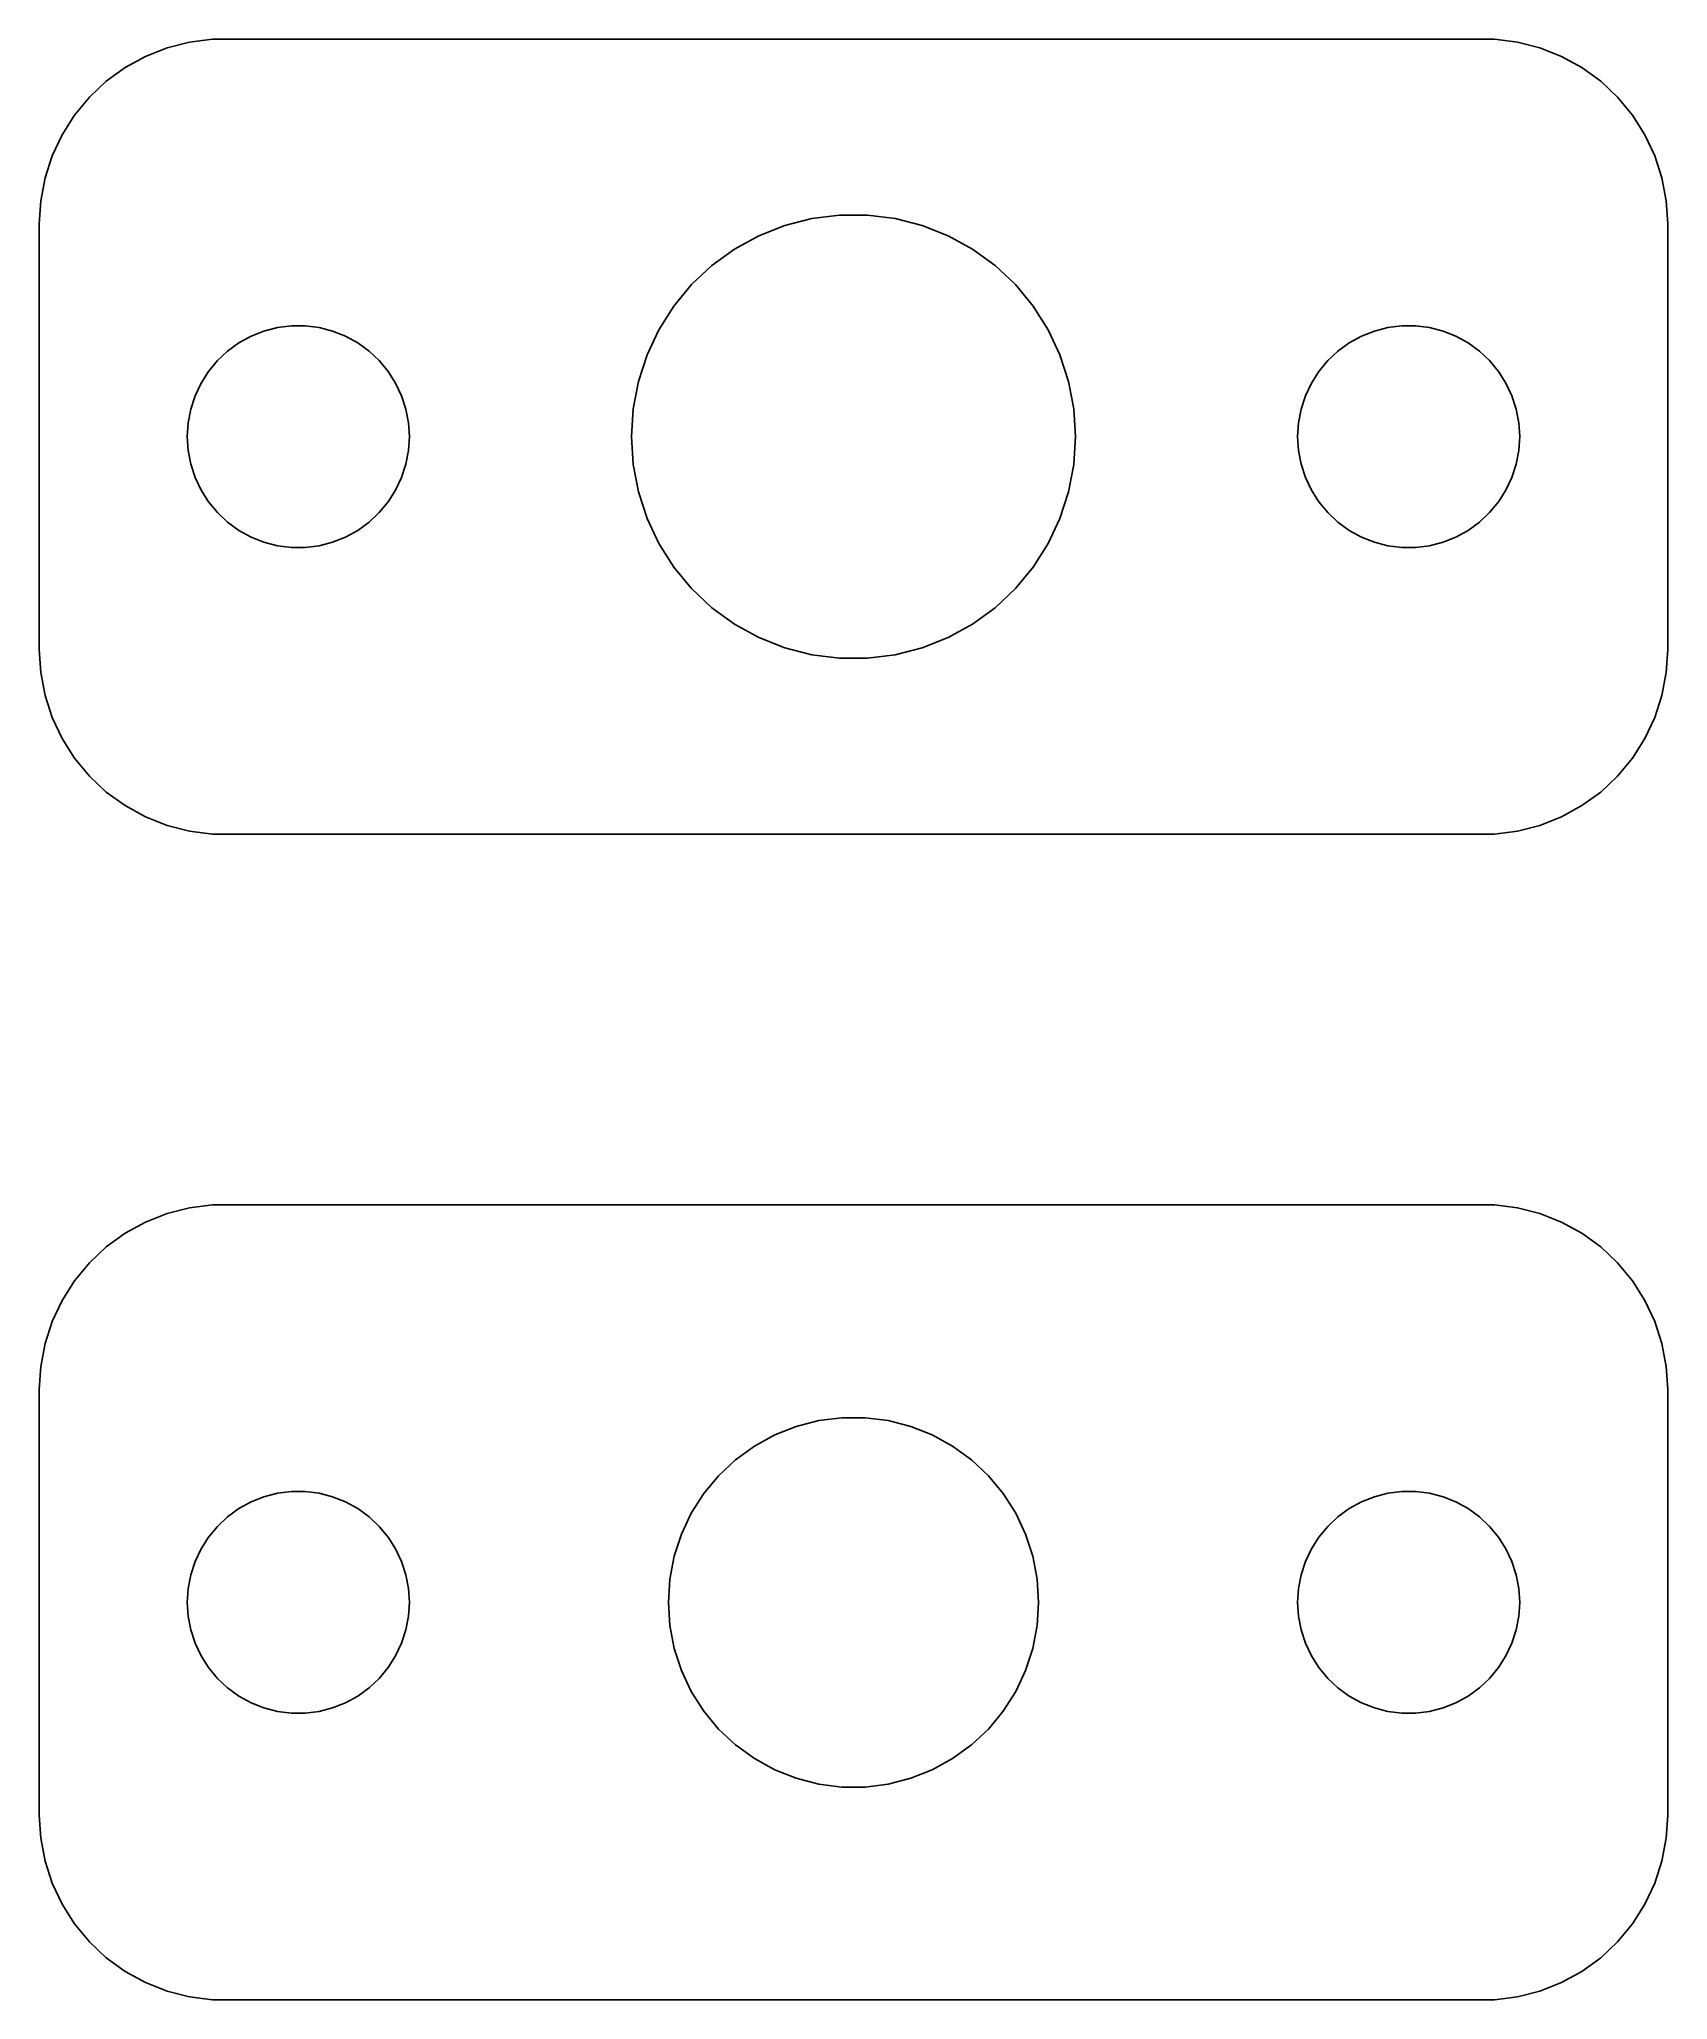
# Model space of a CAD drawing. Header units: metres. Extents: x -22 to 22, y 52.3 to 105.2.
import ezdxf

# ---------------------------------------------------------------- set-up
doc = ezdxf.new("R2010")
doc.units = ezdxf.units.M

msp = doc.modelspace()

# ---------------------------------------------------------------- linework, layer by layer
for p, q in [((-18.5451, 105.005), (-19.1289, 104.774)), ((-17.9369, 105.161), (-18.5451, 105.005)), ((-17.3139, 105.24), (-17.9369, 105.161)), ((17.3139, 105.24), (-17.3139, 105.24)), ((17.9369, 105.161), (17.3139, 105.24)), ((18.5451, 105.005), (17.9369, 105.161)), ((19.1289, 104.774), (18.5451, 105.005)), ((-19.6791, 104.472), (-20.1871, 104.103)), ((-19.1289, 104.774), (-19.6791, 104.472)), ((19.6791, 104.472), (19.1289, 104.774)), ((20.1871, 104.103), (19.6791, 104.472)), ((-20.1871, 104.103), (-20.6448, 103.673)), ((20.6448, 103.673), (20.1871, 104.103)), ((-20.6448, 103.673), (-21.0451, 103.189)), ((21.0451, 103.189), (20.6448, 103.673)), ((-21.0451, 103.189), (-21.3815, 102.659)), ((21.3815, 102.659), (21.0451, 103.189)), ((-21.3815, 102.659), (-21.6489, 102.091)), ((21.6489, 102.091), (21.3815, 102.659)), ((-21.6489, 102.091), (-21.8429, 101.493)), ((21.8429, 101.493), (21.6489, 102.091)), ((-21.8429, 101.493), (-21.9606, 100.877)), ((21.9606, 100.877), (21.8429, 101.493)), ((-21.9606, 100.877), (-22, 100.25)), ((22, 100.25), (21.9606, 100.877)), ((-22, 100.25), (-22, 88.75)), ((-2.55467, 99.929), (-1.8541, 100.206)), ((-1.8541, 100.206), (-1.12428, 100.394)), ((-1.12428, 100.394), (-0.37674, 100.488)), ((-0.37674, 100.488), (0.37674, 100.488)), ((0.37674, 100.488), (1.12428, 100.394)), ((1.12428, 100.394), (1.8541, 100.206)), ((1.8541, 100.206), (2.55467, 99.929)), ((22, 88.75), (22, 100.25)), ((-3.21495, 99.566), (-2.55467, 99.929)), ((2.55467, 99.929), (3.21495, 99.566)), ((-4.37381, 98.6073), (-3.82454, 99.1231)), ((-3.82454, 99.1231), (-3.21495, 99.566)), ((3.21495, 99.566), (3.82454, 99.1231)), ((3.82454, 99.1231), (4.37381, 98.6073)), ((-4.8541, 98.0267), (-4.37381, 98.6073)), ((4.37381, 98.6073), (4.8541, 98.0267)), ((-5.25783, 97.3905), (-4.8541, 98.0267)), ((4.8541, 98.0267), (5.25783, 97.3905)), ((-15.5621, 97.4469), (-15.1884, 97.4941)), ((-15.1884, 97.4941), (-14.8116, 97.4941)), ((-14.8116, 97.4941), (-14.4379, 97.4469)), ((14.4379, 97.4469), (14.8116, 97.4941)), ((14.8116, 97.4941), (15.1884, 97.4941)), ((15.1884, 97.4941), (15.5621, 97.4469)), ((-16.9123, 96.8115), (-16.6075, 97.033)), ((-16.6075, 97.033), (-16.2773, 97.2145)), ((-16.2773, 97.2145), (-15.927, 97.3532)), ((-15.927, 97.3532), (-15.5621, 97.4469)), ((-14.4379, 97.4469), (-14.0729, 97.3532)), ((-14.0729, 97.3532), (-13.7227, 97.2145)), ((-13.7227, 97.2145), (-13.3925, 97.033)), ((-13.3925, 97.033), (-13.0877, 96.8115)), ((-5.57864, 96.7087), (-5.25783, 97.3905)), ((5.25783, 97.3905), (5.57864, 96.7087)), ((13.0877, 96.8115), (13.3925, 97.033)), ((13.3925, 97.033), (13.7227, 97.2145)), ((13.7227, 97.2145), (14.0729, 97.3532)), ((14.0729, 97.3532), (14.4379, 97.4469)), ((15.5621, 97.4469), (15.927, 97.3532)), ((15.927, 97.3532), (16.2773, 97.2145)), ((16.2773, 97.2145), (16.6075, 97.033)), ((16.6075, 97.033), (16.9123, 96.8115)), ((-17.427, 96.2634), (-17.1869, 96.5536)), ((-17.1869, 96.5536), (-16.9123, 96.8115)), ((-13.0877, 96.8115), (-12.8131, 96.5536)), ((-12.8131, 96.5536), (-12.5729, 96.2634)), ((-5.81149, 95.9921), (-5.57864, 96.7087)), ((5.57864, 96.7087), (5.81149, 95.9921)), ((12.5729, 96.2634), (12.8131, 96.5536)), ((12.8131, 96.5536), (13.0877, 96.8115)), ((16.9123, 96.8115), (17.1869, 96.5536)), ((17.1869, 96.5536), (17.427, 96.2634)), ((-17.7893, 95.6044), (-17.6289, 95.9453)), ((-17.6289, 95.9453), (-17.427, 96.2634)), ((-12.5729, 96.2634), (-12.3711, 95.9453)), ((-12.3711, 95.9453), (-12.2107, 95.6044)), ((-5.95268, 95.252), (-5.81149, 95.9921)), ((5.81149, 95.9921), (5.95268, 95.252)), ((12.2107, 95.6044), (12.3711, 95.9453)), ((12.3711, 95.9453), (12.5729, 96.2634)), ((17.427, 96.2634), (17.6289, 95.9453)), ((17.6289, 95.9453), (17.7893, 95.6044)), ((-17.9057, 95.2461), (-17.7893, 95.6044)), ((-12.2107, 95.6044), (-12.0942, 95.2461)), ((12.0942, 95.2461), (12.2107, 95.6044)), ((17.7893, 95.6044), (17.9057, 95.2461)), ((-18, 94.5), (-17.9763, 94.876)), ((-17.9763, 94.876), (-17.9057, 95.2461)), ((-12.0942, 95.2461), (-12.0237, 94.876)), ((-12.0237, 94.876), (-12, 94.5)), ((-6, 94.5), (-5.95268, 95.252)), ((5.95268, 95.252), (6, 94.5)), ((12, 94.5), (12.0237, 94.876)), ((12.0237, 94.876), (12.0942, 95.2461)), ((17.9057, 95.2461), (17.9763, 94.876)), ((17.9763, 94.876), (18, 94.5)), ((-17.9763, 94.124), (-18, 94.5)), ((-12, 94.5), (-12.0237, 94.124)), ((-5.95268, 93.748), (-6, 94.5)), ((6, 94.5), (5.95268, 93.748)), ((12.0237, 94.124), (12, 94.5)), ((18, 94.5), (17.9763, 94.124)), ((-17.9057, 93.7539), (-17.9763, 94.124)), ((-12.0237, 94.124), (-12.0942, 93.7539)), ((12.0942, 93.7539), (12.0237, 94.124)), ((17.9763, 94.124), (17.9057, 93.7539)), ((-17.7893, 93.3956), (-17.9057, 93.7539)), ((-17.6289, 93.0547), (-17.7893, 93.3956)), ((-12.2107, 93.3956), (-12.3711, 93.0547)), ((-12.0942, 93.7539), (-12.2107, 93.3956)), ((-5.81149, 93.0079), (-5.95268, 93.748)), ((5.95268, 93.748), (5.81149, 93.0079)), ((12.2107, 93.3956), (12.0942, 93.7539)), ((12.3711, 93.0547), (12.2107, 93.3956)), ((17.7893, 93.3956), (17.6289, 93.0547)), ((17.9057, 93.7539), (17.7893, 93.3956)), ((-17.427, 92.7366), (-17.6289, 93.0547)), ((-17.1869, 92.4464), (-17.427, 92.7366)), ((-12.5729, 92.7366), (-12.8131, 92.4464)), ((-12.3711, 93.0547), (-12.5729, 92.7366)), ((-5.57864, 92.2913), (-5.81149, 93.0079)), ((5.81149, 93.0079), (5.57864, 92.2913)), ((12.5729, 92.7366), (12.3711, 93.0547)), ((12.8131, 92.4464), (12.5729, 92.7366)), ((17.427, 92.7366), (17.1869, 92.4464)), ((17.6289, 93.0547), (17.427, 92.7366)), ((-16.9123, 92.1885), (-17.1869, 92.4464)), ((-16.6075, 91.967), (-16.9123, 92.1885)), ((-13.0877, 92.1885), (-13.3925, 91.967)), ((-12.8131, 92.4464), (-13.0877, 92.1885)), ((-5.25783, 91.6095), (-5.57864, 92.2913)), ((5.57864, 92.2913), (5.25783, 91.6095)), ((13.0877, 92.1885), (12.8131, 92.4464)), ((13.3925, 91.967), (13.0877, 92.1885)), ((16.9123, 92.1885), (16.6075, 91.967)), ((17.1869, 92.4464), (16.9123, 92.1885)), ((-16.2773, 91.7855), (-16.6075, 91.967)), ((-15.927, 91.6468), (-16.2773, 91.7855)), ((-13.7227, 91.7855), (-14.0729, 91.6468)), ((-13.3925, 91.967), (-13.7227, 91.7855)), ((13.7227, 91.7855), (13.3925, 91.967)), ((14.0729, 91.6468), (13.7227, 91.7855)), ((16.2773, 91.7855), (15.927, 91.6468)), ((16.6075, 91.967), (16.2773, 91.7855)), ((-15.5621, 91.5531), (-15.927, 91.6468)), ((-15.1884, 91.5059), (-15.5621, 91.5531)), ((-14.8116, 91.5059), (-15.1884, 91.5059)), ((-14.4379, 91.5531), (-14.8116, 91.5059)), ((-14.0729, 91.6468), (-14.4379, 91.5531)), ((-4.8541, 90.9733), (-5.25783, 91.6095)), ((5.25783, 91.6095), (4.8541, 90.9733)), ((14.4379, 91.5531), (14.0729, 91.6468)), ((14.8116, 91.5059), (14.4379, 91.5531)), ((15.1884, 91.5059), (14.8116, 91.5059)), ((15.5621, 91.5531), (15.1884, 91.5059)), ((15.927, 91.6468), (15.5621, 91.5531)), ((-4.37381, 90.3927), (-4.8541, 90.9733)), ((4.8541, 90.9733), (4.37381, 90.3927)), ((-3.82454, 89.8769), (-4.37381, 90.3927)), ((4.37381, 90.3927), (3.82454, 89.8769)), ((-3.21495, 89.434), (-3.82454, 89.8769)), ((3.82454, 89.8769), (3.21495, 89.434)), ((-2.55467, 89.071), (-3.21495, 89.434)), ((-1.8541, 88.7937), (-2.55467, 89.071)), ((2.55467, 89.071), (1.8541, 88.7937)), ((3.21495, 89.434), (2.55467, 89.071)), ((-22, 88.75), (-21.9606, 88.1233)), ((-1.12428, 88.6063), (-1.8541, 88.7937)), ((-0.37674, 88.5118), (-1.12428, 88.6063)), ((0.37674, 88.5118), (-0.37674, 88.5118)), ((1.12428, 88.6063), (0.37674, 88.5118)), ((1.8541, 88.7937), (1.12428, 88.6063)), ((21.9606, 88.1233), (22, 88.75)), ((-21.9606, 88.1233), (-21.8429, 87.5066)), ((21.8429, 87.5066), (21.9606, 88.1233)), ((-21.8429, 87.5066), (-21.6489, 86.9094)), ((21.6489, 86.9094), (21.8429, 87.5066)), ((-21.6489, 86.9094), (-21.3815, 86.3412)), ((21.3815, 86.3412), (21.6489, 86.9094)), ((-21.3815, 86.3412), (-21.0451, 85.8111)), ((21.0451, 85.8111), (21.3815, 86.3412)), ((-21.0451, 85.8111), (-20.6448, 85.3273)), ((-20.6448, 85.3273), (-20.1871, 84.8974)), ((20.1871, 84.8974), (20.6448, 85.3273)), ((20.6448, 85.3273), (21.0451, 85.8111)), ((-20.1871, 84.8974), (-19.6791, 84.5284)), ((19.6791, 84.5284), (20.1871, 84.8974)), ((-19.6791, 84.5284), (-19.1289, 84.2259)), ((19.1289, 84.2259), (19.6791, 84.5284)), ((-19.1289, 84.2259), (-18.5451, 83.9947)), ((-18.5451, 83.9947), (-17.9369, 83.8386)), ((-17.9369, 83.8386), (-17.3139, 83.7599)), ((-17.3139, 83.7599), (17.3139, 83.7599)), ((17.3139, 83.7599), (17.9369, 83.8386)), ((17.9369, 83.8386), (18.5451, 83.9947)), ((18.5451, 83.9947), (19.1289, 84.2259)), ((-17.9369, 73.6614), (-18.5451, 73.5053)), ((-17.3139, 73.7401), (-17.9369, 73.6614)), ((17.3139, 73.7401), (-17.3139, 73.7401)), ((17.9369, 73.6614), (17.3139, 73.7401)), ((18.5451, 73.5053), (17.9369, 73.6614)), ((-19.1289, 73.2741), (-19.6791, 72.9716)), ((-18.5451, 73.5053), (-19.1289, 73.2741)), ((19.1289, 73.2741), (18.5451, 73.5053)), ((19.6791, 72.9716), (19.1289, 73.2741)), ((-20.1871, 72.6026), (-20.6448, 72.1727)), ((-19.6791, 72.9716), (-20.1871, 72.6026)), ((20.1871, 72.6026), (19.6791, 72.9716)), ((20.6448, 72.1727), (20.1871, 72.6026)), ((-20.6448, 72.1727), (-21.0451, 71.6889)), ((21.0451, 71.6889), (20.6448, 72.1727)), ((-21.0451, 71.6889), (-21.3815, 71.1588)), ((21.3815, 71.1588), (21.0451, 71.6889)), ((-21.3815, 71.1588), (-21.6489, 70.5906)), ((21.6489, 70.5906), (21.3815, 71.1588)), ((-21.6489, 70.5906), (-21.8429, 69.9934)), ((21.8429, 69.9934), (21.6489, 70.5906)), ((-21.8429, 69.9934), (-21.9606, 69.3767)), ((21.9606, 69.3767), (21.8429, 69.9934)), ((-21.9606, 69.3767), (-22, 68.75)), ((22, 68.75), (21.9606, 69.3767)), ((-22, 68.75), (-22, 57.25)), ((22, 57.25), (22, 68.75)), ((-1.54507, 67.7553), (-0.9369, 67.9114)), ((-0.9369, 67.9114), (-0.31395, 67.9901)), ((-0.31395, 67.9901), (0.31395, 67.9901)), ((0.31395, 67.9901), (0.9369, 67.9114)), ((0.9369, 67.9114), (1.54507, 67.7553)), ((-2.67912, 67.2216), (-2.12889, 67.5241)), ((-2.12889, 67.5241), (-1.54507, 67.7553)), ((1.54507, 67.7553), (2.12889, 67.5241)), ((2.12889, 67.5241), (2.67912, 67.2216)), ((-3.64484, 66.4227), (-3.18712, 66.8526)), ((-3.18712, 66.8526), (-2.67912, 67.2216)), ((2.67912, 67.2216), (3.18712, 66.8526)), ((3.18712, 66.8526), (3.64484, 66.4227)), ((-4.04507, 65.9389), (-3.64484, 66.4227)), ((3.64484, 66.4227), (4.04507, 65.9389)), ((-16.6075, 65.533), (-16.2773, 65.7145)), ((-16.2773, 65.7145), (-15.927, 65.8532)), ((-15.927, 65.8532), (-15.5621, 65.9469)), ((-15.5621, 65.9469), (-15.1884, 65.9941)), ((-15.1884, 65.9941), (-14.8116, 65.9941)), ((-14.8116, 65.9941), (-14.4379, 65.9469)), ((-14.4379, 65.9469), (-14.0729, 65.8532)), ((-14.0729, 65.8532), (-13.7227, 65.7145)), ((-13.7227, 65.7145), (-13.3925, 65.533)), ((-4.38153, 65.4088), (-4.04507, 65.9389)), ((4.04507, 65.9389), (4.38153, 65.4088)), ((13.3925, 65.533), (13.7227, 65.7145)), ((13.7227, 65.7145), (14.0729, 65.8532)), ((14.0729, 65.8532), (14.4379, 65.9469)), ((14.4379, 65.9469), (14.8116, 65.9941)), ((14.8116, 65.9941), (15.1884, 65.9941)), ((15.1884, 65.9941), (15.5621, 65.9469)), ((15.5621, 65.9469), (15.927, 65.8532)), ((15.927, 65.8532), (16.2773, 65.7145)), ((16.2773, 65.7145), (16.6075, 65.533)), ((-17.1869, 65.0536), (-16.9123, 65.3115)), ((-16.9123, 65.3115), (-16.6075, 65.533)), ((-13.3925, 65.533), (-13.0877, 65.3115)), ((-13.0877, 65.3115), (-12.8131, 65.0536)), ((-4.64888, 64.8406), (-4.38153, 65.4088)), ((4.38153, 65.4088), (4.64888, 64.8406)), ((12.8131, 65.0536), (13.0877, 65.3115)), ((13.0877, 65.3115), (13.3925, 65.533)), ((16.6075, 65.533), (16.9123, 65.3115)), ((16.9123, 65.3115), (17.1869, 65.0536)), ((-17.6289, 64.4453), (-17.427, 64.7634)), ((-17.427, 64.7634), (-17.1869, 65.0536)), ((-12.8131, 65.0536), (-12.5729, 64.7634)), ((-12.5729, 64.7634), (-12.3711, 64.4453)), ((-4.84291, 64.2434), (-4.64888, 64.8406)), ((4.64888, 64.8406), (4.84291, 64.2434)), ((12.3711, 64.4453), (12.5729, 64.7634)), ((12.5729, 64.7634), (12.8131, 65.0536)), ((17.1869, 65.0536), (17.427, 64.7634)), ((17.427, 64.7634), (17.6289, 64.4453)), ((-17.7893, 64.1044), (-17.6289, 64.4453)), ((-12.3711, 64.4453), (-12.2107, 64.1044)), ((-4.96057, 63.6267), (-4.84291, 64.2434)), ((4.84291, 64.2434), (4.96057, 63.6267)), ((12.2107, 64.1044), (12.3711, 64.4453)), ((17.6289, 64.4453), (17.7893, 64.1044)), ((-17.9763, 63.376), (-17.9057, 63.7461)), ((-17.9057, 63.7461), (-17.7893, 64.1044)), ((-12.2107, 64.1044), (-12.0942, 63.7461)), ((-12.0942, 63.7461), (-12.0237, 63.376)), ((-5, 63), (-4.96057, 63.6267)), ((4.96057, 63.6267), (5, 63)), ((12.0237, 63.376), (12.0942, 63.7461)), ((12.0942, 63.7461), (12.2107, 64.1044)), ((17.7893, 64.1044), (17.9057, 63.7461)), ((17.9057, 63.7461), (17.9763, 63.376)), ((-18, 63), (-17.9763, 63.376)), ((-12.0237, 63.376), (-12, 63)), ((12, 63), (12.0237, 63.376)), ((17.9763, 63.376), (18, 63)), ((-17.9763, 62.624), (-18, 63)), ((-17.9057, 62.2539), (-17.9763, 62.624)), ((-12.0237, 62.624), (-12.0942, 62.2539)), ((-12, 63), (-12.0237, 62.624)), ((-4.96057, 62.3733), (-5, 63)), ((5, 63), (4.96057, 62.3733)), ((12.0237, 62.624), (12, 63)), ((12.0942, 62.2539), (12.0237, 62.624)), ((17.9763, 62.624), (17.9057, 62.2539)), ((18, 63), (17.9763, 62.624)), ((-17.7893, 61.8956), (-17.9057, 62.2539)), ((-12.0942, 62.2539), (-12.2107, 61.8956)), ((-4.84291, 61.7566), (-4.96057, 62.3733)), ((4.96057, 62.3733), (4.84291, 61.7566)), ((12.2107, 61.8956), (12.0942, 62.2539)), ((17.9057, 62.2539), (17.7893, 61.8956)), ((-17.6289, 61.5547), (-17.7893, 61.8956)), ((-17.427, 61.2366), (-17.6289, 61.5547)), ((-12.3711, 61.5547), (-12.5729, 61.2366)), ((-12.2107, 61.8956), (-12.3711, 61.5547)), ((-4.64888, 61.1594), (-4.84291, 61.7566)), ((4.84291, 61.7566), (4.64888, 61.1594)), ((12.3711, 61.5547), (12.2107, 61.8956)), ((12.5729, 61.2366), (12.3711, 61.5547)), ((17.6289, 61.5547), (17.427, 61.2366)), ((17.7893, 61.8956), (17.6289, 61.5547)), ((-17.1869, 60.9464), (-17.427, 61.2366)), ((-16.9123, 60.6885), (-17.1869, 60.9464)), ((-12.8131, 60.9464), (-13.0877, 60.6885)), ((-12.5729, 61.2366), (-12.8131, 60.9464)), ((-4.38153, 60.5912), (-4.64888, 61.1594)), ((4.64888, 61.1594), (4.38153, 60.5912)), ((12.8131, 60.9464), (12.5729, 61.2366)), ((13.0877, 60.6885), (12.8131, 60.9464)), ((17.1869, 60.9464), (16.9123, 60.6885)), ((17.427, 61.2366), (17.1869, 60.9464)), ((-16.6075, 60.467), (-16.9123, 60.6885)), ((-16.2773, 60.2855), (-16.6075, 60.467)), ((-13.3925, 60.467), (-13.7227, 60.2855)), ((-13.0877, 60.6885), (-13.3925, 60.467)), ((-4.04507, 60.0611), (-4.38153, 60.5912)), ((4.38153, 60.5912), (4.04507, 60.0611)), ((13.3925, 60.467), (13.0877, 60.6885)), ((13.7227, 60.2855), (13.3925, 60.467)), ((16.6075, 60.467), (16.2773, 60.2855)), ((16.9123, 60.6885), (16.6075, 60.467)), ((-15.927, 60.1468), (-16.2773, 60.2855)), ((-15.5621, 60.0531), (-15.927, 60.1468)), ((-15.1884, 60.0059), (-15.5621, 60.0531)), ((-14.8116, 60.0059), (-15.1884, 60.0059)), ((-14.4379, 60.0531), (-14.8116, 60.0059)), ((-14.0729, 60.1468), (-14.4379, 60.0531)), ((-13.7227, 60.2855), (-14.0729, 60.1468)), ((-3.64484, 59.5773), (-4.04507, 60.0611)), ((4.04507, 60.0611), (3.64484, 59.5773)), ((14.0729, 60.1468), (13.7227, 60.2855)), ((14.4379, 60.0531), (14.0729, 60.1468)), ((14.8116, 60.0059), (14.4379, 60.0531)), ((15.1884, 60.0059), (14.8116, 60.0059)), ((15.5621, 60.0531), (15.1884, 60.0059)), ((15.927, 60.1468), (15.5621, 60.0531)), ((16.2773, 60.2855), (15.927, 60.1468)), ((-3.18712, 59.1474), (-3.64484, 59.5773)), ((3.64484, 59.5773), (3.18712, 59.1474)), ((-2.67912, 58.7784), (-3.18712, 59.1474)), ((3.18712, 59.1474), (2.67912, 58.7784)), ((-2.12889, 58.4759), (-2.67912, 58.7784)), ((-1.54507, 58.2447), (-2.12889, 58.4759)), ((2.12889, 58.4759), (1.54507, 58.2447)), ((2.67912, 58.7784), (2.12889, 58.4759)), ((-0.9369, 58.0886), (-1.54507, 58.2447)), ((-0.31395, 58.0099), (-0.9369, 58.0886)), ((0.31395, 58.0099), (-0.31395, 58.0099)), ((0.9369, 58.0886), (0.31395, 58.0099)), ((1.54507, 58.2447), (0.9369, 58.0886)), ((-22, 57.25), (-21.9606, 56.6233)), ((21.9606, 56.6233), (22, 57.25)), ((-21.9606, 56.6233), (-21.8429, 56.0066)), ((21.8429, 56.0066), (21.9606, 56.6233)), ((-21.8429, 56.0066), (-21.6489, 55.4094)), ((21.6489, 55.4094), (21.8429, 56.0066)), ((-21.6489, 55.4094), (-21.3815, 54.8412)), ((21.3815, 54.8412), (21.6489, 55.4094)), ((-21.3815, 54.8412), (-21.0451, 54.3111)), ((21.0451, 54.3111), (21.3815, 54.8412)), ((-21.0451, 54.3111), (-20.6448, 53.8273)), ((20.6448, 53.8273), (21.0451, 54.3111)), ((-20.6448, 53.8273), (-20.1871, 53.3974)), ((20.1871, 53.3974), (20.6448, 53.8273)), ((-20.1871, 53.3974), (-19.6791, 53.0284)), ((-19.6791, 53.0284), (-19.1289, 52.7259)), ((19.1289, 52.7259), (19.6791, 53.0284)), ((19.6791, 53.0284), (20.1871, 53.3974)), ((-19.1289, 52.7259), (-18.5451, 52.4947)), ((-18.5451, 52.4947), (-17.9369, 52.3386)), ((17.9369, 52.3386), (18.5451, 52.4947)), ((18.5451, 52.4947), (19.1289, 52.7259)), ((-17.9369, 52.3386), (-17.3139, 52.2599)), ((-17.3139, 52.2599), (17.3139, 52.2599)), ((17.3139, 52.2599), (17.9369, 52.3386))]:
    msp.add_line(p, q)

doc.saveas('drawing.dxf')
